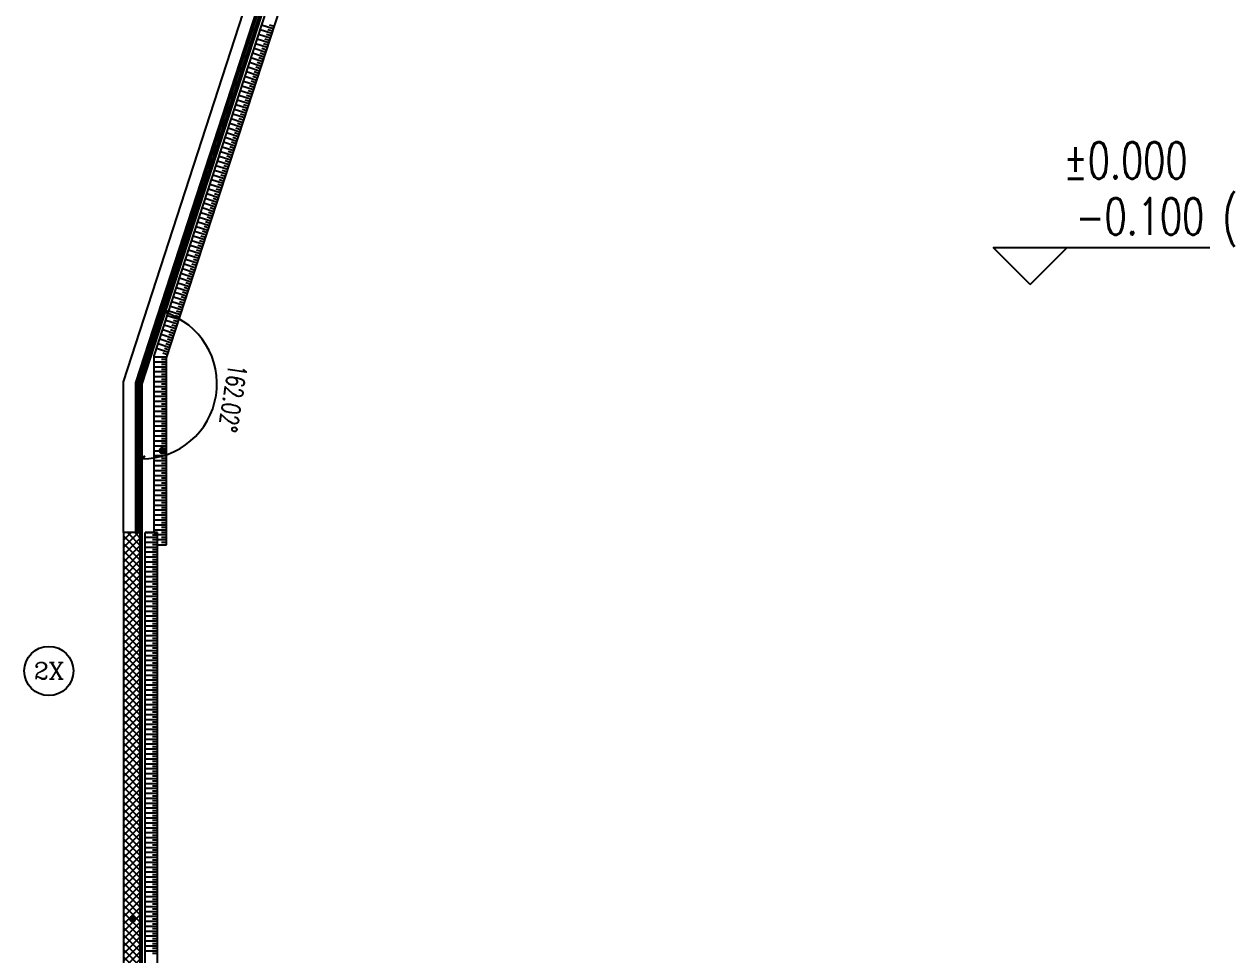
# Model space of a CAD drawing. Extents: x -474411 to 577939, y 0 to 1014176.
# Drawn here: x -287667 to -268003, y 647710 to 662830 of the extents above; entities that cross this region are included whole.
import ezdxf
from ezdxf.enums import TextEntityAlignment as Align

# ---------------------------------------------------------------- set-up
doc = ezdxf.new("R2010")
doc.units = 0
doc.header["$LTSCALE"] = 1000
doc.header["$MEASUREMENT"] = 0
doc.layers.get('Defpoints').update_dxf_attribs({"color": 210})
for name, color, linetype in [('A-AXIS-D', 1, 'Continuous'), ('A-LIN-V', 9, 'Continuous'), ('A-WINDOW', 140, 'Continuous'), ('AS-WALL', 40, 'Continuous'), ('AS-结构边线层', 200, 'Continuous'), ('DIM_SYMB', 3, 'Continuous'), ('PUB_HATCH', 8, 'Continuous'), ('PUB_TEXT', 7, 'Continuous'), ('建-墙-幕', 4, 'Continuous'), ('建-标高', 3, 'Continuous'), ('照明-灯具', 3, 'Continuous')]:
    doc.layers.add(name, color=color, linetype=linetype)
doc.styles.add('_TCH_AXIS', font='COMPLEX', dxfattribs={"bigfont": 'GBCBIG'})
doc.styles.add('_TCH_DIM_T3', font='SIMPLEX', dxfattribs={"width": 0.705882, "bigfont": 'GBCBIG'})
doc.styles.add('A-STANDARD', font='SIMPLEX', dxfattribs={"bigfont": 'GBCBIG'})
doc.dimstyles.new('_TCH_ARCH&&100', dxfattribs={"dimtxt": 297.5, "dimasz": 100, "dimexe": 100, "dimexo": 100, "dimgap": 126.25, "dimtad": 1, "dimdec": 0, "dimzin": 0, "dimdsep": 46, "dimtxsty": '_TCH_DIM_T3', "dimblk": 'ARCHTICK', "dimcen": 0.09, "dimclrt": 7, "dimazin": 2, "dimtfac": 1, "dimtdec": 0, "dimtix": 1, "dimtmove": 2, "dimatfit": 3, "dimfxl": 0, "dimtolj": 1, "dimtzin": 0, "dimarcsym": 0})

# ---------------------------------------------------------------- blocks, each defined once
blk = doc.blocks.new('43243')
at = {"layer": 'AS-结构边线层', "color": 8}
blk.add_lwpolyline([(-264361, 722920), (-285754, 656986), (-285754, 639720), (-254454, 639720), (-254454, 640170), (-252354, 640170), (-252354, 639720), (-250514, 639720), (-250514, 639550), (-229294, 639550), (-229294, 639720), (-227454, 639720), (-227454, 640170), (-225354, 640170), (-225354, 639720), (-223514, 639720), (-223514, 639550), (-210494, 639550), (-210494, 639720), (-200454, 639720)], dxfattribs=at)
blk = doc.blocks.new('34242343243')
at = {"color": 8}
for p, q in [((-283644, 662678), (-283835, 662740)), ((-283620, 662754), (-283810, 662816)), ((-283632, 662716), (-283708, 662741)), ((-283607, 662792), (-283683, 662817)), ((-283719, 662450), (-283909, 662511)), ((-283694, 662526), (-283884, 662587)), ((-283669, 662602), (-283859, 662664)), ((-283706, 662488), (-283782, 662512)), ((-283682, 662564), (-283758, 662588)), ((-283657, 662640), (-283733, 662665)), ((-283793, 662221), (-283983, 662283)), ((-283768, 662297), (-283958, 662359)), ((-283743, 662373), (-283934, 662435)), ((-283780, 662259), (-283856, 662284)), ((-283756, 662335), (-283832, 662360)), ((-283731, 662411), (-283807, 662436)), ((-283842, 662069), (-284032, 662130)), ((-283817, 662145), (-284008, 662206)), ((-283830, 662107), (-283906, 662131)), ((-283805, 662183), (-283881, 662208)), ((-283916, 661840), (-284107, 661902)), ((-283892, 661916), (-284082, 661978)), ((-283867, 661992), (-284057, 662054)), ((-283904, 661878), (-283980, 661903)), ((-283879, 661954), (-283955, 661979)), ((-283855, 662030), (-283931, 662055)), ((-283966, 661688), (-284156, 661749)), ((-283941, 661764), (-284131, 661826)), ((-283953, 661726), (-284030, 661750)), ((-283929, 661802), (-284005, 661827)), ((-284040, 661459), (-284230, 661521)), ((-284015, 661535), (-284205, 661597)), ((-283991, 661611), (-284181, 661673)), ((-284028, 661497), (-284104, 661522)), ((-284003, 661573), (-284079, 661598)), ((-283978, 661650), (-284054, 661674)), ((-284089, 661307), (-284280, 661368)), ((-284065, 661383), (-284255, 661445)), ((-284077, 661345), (-284153, 661369)), ((-284052, 661421), (-284128, 661446)), ((-284164, 661078), (-284354, 661140)), ((-284139, 661154), (-284329, 661216)), ((-284114, 661230), (-284304, 661292)), ((-284151, 661116), (-284227, 661141)), ((-284126, 661192), (-284203, 661217)), ((-284102, 661269), (-284178, 661293)), ((-284238, 660850), (-284428, 660911)), ((-284213, 660926), (-284403, 660987)), ((-284188, 661002), (-284379, 661064)), ((-284225, 660888), (-284301, 660912)), ((-284201, 660964), (-284277, 660988)), ((-284176, 661040), (-284252, 661065)), ((-284287, 660697), (-284477, 660759)), ((-284262, 660773), (-284453, 660835)), ((-284275, 660735), (-284351, 660760)), ((-284250, 660811), (-284326, 660836)), ((-284361, 660469), (-284552, 660530)), ((-284337, 660545), (-284527, 660606)), ((-284312, 660621), (-284502, 660683)), ((-284349, 660507), (-284425, 660531)), ((-284324, 660583), (-284400, 660608)), ((-284300, 660659), (-284376, 660684)), ((-284411, 660316), (-284601, 660378)), ((-284386, 660392), (-284576, 660454)), ((-284398, 660354), (-284475, 660379)), ((-284374, 660430), (-284450, 660455)), ((-284485, 660088), (-284675, 660149)), ((-284460, 660164), (-284650, 660226)), ((-284436, 660240), (-284626, 660302)), ((-284473, 660126), (-284549, 660150)), ((-284448, 660202), (-284524, 660227)), ((-284423, 660278), (-284499, 660303)), ((-284534, 659935), (-284725, 659997)), ((-284510, 660011), (-284700, 660073)), ((-284547, 659897), (-284623, 659922)), ((-284522, 659973), (-284598, 659998)), ((-284497, 660049), (-284573, 660074)), ((-284609, 659707), (-284799, 659768)), ((-284584, 659783), (-284774, 659845)), ((-284559, 659859), (-284749, 659921)), ((-284596, 659745), (-284672, 659769)), ((-284571, 659821), (-284648, 659846)), ((-284683, 659478), (-284873, 659540)), ((-284658, 659554), (-284848, 659616)), ((-284633, 659630), (-284824, 659692)), ((-284670, 659516), (-284746, 659541)), ((-284646, 659592), (-284722, 659617)), ((-284621, 659669), (-284697, 659693)), ((-284732, 659326), (-284922, 659387)), ((-284707, 659402), (-284898, 659464)), ((-284720, 659364), (-284796, 659388)), ((-284695, 659440), (-284771, 659465)), ((-284806, 659097), (-284997, 659159)), ((-284782, 659173), (-284972, 659235)), ((-284757, 659249), (-284947, 659311)), ((-284794, 659135), (-284870, 659160)), ((-284769, 659211), (-284845, 659236)), ((-284745, 659288), (-284821, 659312)), ((-284856, 658945), (-285046, 659006)), ((-284831, 659021), (-285021, 659083)), ((-284843, 658983), (-284919, 659008)), ((-284819, 659059), (-284895, 659084)), ((-284930, 658716), (-285120, 658778)), ((-284905, 658792), (-285095, 658854)), ((-284880, 658869), (-285071, 658930)), ((-284918, 658754), (-284994, 658779)), ((-284893, 658830), (-284969, 658855)), ((-284868, 658907), (-284944, 658931)), ((-285004, 658488), (-285194, 658549)), ((-284979, 658564), (-285170, 658625)), ((-284955, 658640), (-285145, 658702)), ((-284992, 658526), (-285068, 658550)), ((-284967, 658602), (-285043, 658627)), ((-284942, 658678), (-285018, 658703)), ((-285054, 658335), (-285244, 658397)), ((-285029, 658411), (-285219, 658473)), ((-285041, 658373), (-285117, 658398)), ((-285016, 658449), (-285093, 658474)), ((-285128, 658107), (-285318, 658168)), ((-285103, 658183), (-285293, 658245)), ((-285078, 658259), (-285268, 658321)), ((-285115, 658145), (-285191, 658169)), ((-285091, 658221), (-285167, 658246)), ((-285066, 658297), (-285142, 658322)), ((-285177, 657954), (-285367, 658016)), ((-285152, 658030), (-285343, 658092)), ((-285165, 657992), (-285241, 658017)), ((-285140, 658069), (-285216, 658093)), ((-285251, 657726), (-285442, 657787)), ((-285227, 657802), (-285417, 657864)), ((-285202, 657878), (-285392, 657940)), ((-285239, 657764), (-285315, 657788)), ((-285214, 657840), (-285290, 657865)), ((-285189, 657916), (-285266, 657941)), ((-285301, 657573), (-285491, 657635)), ((-285276, 657649), (-285466, 657711)), ((-285288, 657611), (-285364, 657636)), ((-285264, 657688), (-285340, 657712)), ((-285354, 657421), (-285554, 657421)), ((-285325, 657497), (-285516, 657559)), ((-285354, 657381), (-285434, 657381)), ((-285338, 657459), (-285414, 657484)), ((-285313, 657535), (-285389, 657560)), ((-285354, 657341), (-285554, 657341)), ((-285354, 657260), (-285554, 657260)), ((-285354, 657180), (-285554, 657180)), ((-285354, 657300), (-285434, 657300)), ((-285354, 657220), (-285434, 657220)), ((-285354, 657100), (-285554, 657100)), ((-285354, 657019), (-285554, 657019)), ((-285354, 657140), (-285434, 657140)), ((-285354, 657060), (-285434, 657060)), ((-285354, 656979), (-285434, 656979)), ((-285354, 656939), (-285554, 656939)), ((-285354, 656859), (-285554, 656859)), ((-285354, 656779), (-285554, 656779)), ((-285354, 656899), (-285434, 656899)), ((-285354, 656819), (-285434, 656819)), ((-285354, 656698), (-285554, 656698)), ((-285354, 656618), (-285554, 656618)), ((-285354, 656738), (-285434, 656738)), ((-285354, 656658), (-285434, 656658)), ((-285354, 656538), (-285554, 656538)), ((-285354, 656457), (-285554, 656457)), ((-285354, 656578), (-285434, 656578)), ((-285354, 656498), (-285434, 656498)), ((-285354, 656417), (-285434, 656417)), ((-285354, 656377), (-285554, 656377)), ((-285354, 656297), (-285554, 656297)), ((-285354, 656217), (-285554, 656217)), ((-285354, 656337), (-285434, 656337)), ((-285354, 656257), (-285434, 656257)), ((-285354, 656136), (-285554, 656136)), ((-285354, 656056), (-285554, 656056)), ((-285354, 656176), (-285434, 656176)), ((-285354, 656096), (-285434, 656096)), ((-285354, 656016), (-285434, 656016)), ((-285354, 655976), (-285554, 655976)), ((-285354, 655895), (-285554, 655895)), ((-285354, 655815), (-285554, 655815)), ((-285354, 655936), (-285434, 655936)), ((-285354, 655855), (-285434, 655855)), ((-285354, 655735), (-285554, 655735)), ((-285354, 655655), (-285554, 655655)), ((-285354, 655775), (-285434, 655775)), ((-285354, 655695), (-285434, 655695)), ((-285354, 655614), (-285434, 655614)), ((-285354, 655574), (-285554, 655574)), ((-285354, 655494), (-285554, 655494)), ((-285354, 655414), (-285554, 655414)), ((-285354, 655534), (-285434, 655534)), ((-285354, 655454), (-285434, 655454)), ((-285354, 655333), (-285554, 655333)), ((-285354, 655253), (-285554, 655253)), ((-285354, 655374), (-285434, 655374)), ((-285354, 655293), (-285434, 655293)), ((-285354, 655213), (-285434, 655213)), ((-285354, 655173), (-285554, 655173)), ((-285354, 655093), (-285554, 655093)), ((-285354, 655012), (-285554, 655012)), ((-285354, 655133), (-285434, 655133)), ((-285354, 655052), (-285434, 655052)), ((-285354, 654932), (-285554, 654932)), ((-285354, 654852), (-285554, 654852)), ((-285354, 654972), (-285434, 654972)), ((-285354, 654892), (-285434, 654892)), ((-285354, 654812), (-285434, 654812)), ((-285354, 654771), (-285554, 654771)), ((-285354, 654691), (-285554, 654691)), ((-285354, 654731), (-285434, 654731)), ((-285354, 654651), (-285434, 654651)), ((-285504, 654570), (-285704, 654570)), ((-285504, 654490), (-285704, 654490)), ((-285504, 654530), (-285584, 654530)), ((-285504, 654450), (-285584, 654450)), ((-285354, 654611), (-285554, 654611)), ((-285354, 654531), (-285554, 654531)), ((-285354, 654450), (-285554, 654450)), ((-285354, 654571), (-285434, 654571)), ((-285354, 654490), (-285434, 654490)), ((-285504, 654410), (-285704, 654410)), ((-285504, 654330), (-285704, 654330)), ((-285504, 654250), (-285704, 654250)), ((-285504, 654370), (-285584, 654370)), ((-285504, 654290), (-285584, 654290)), ((-285354, 654410), (-285434, 654410)), ((-285504, 654170), (-285704, 654170)), ((-285504, 654090), (-285704, 654090)), ((-285504, 654210), (-285584, 654210)), ((-285504, 654130), (-285584, 654130)), ((-285504, 654050), (-285584, 654050)), ((-285504, 654010), (-285704, 654010)), ((-285504, 653930), (-285704, 653930)), ((-285504, 653850), (-285704, 653850)), ((-285504, 653970), (-285584, 653970)), ((-285504, 653890), (-285584, 653890)), ((-285504, 653770), (-285704, 653770)), ((-285504, 653690), (-285704, 653690)), ((-285504, 653810), (-285584, 653810)), ((-285504, 653730), (-285584, 653730)), ((-285504, 653650), (-285584, 653650)), ((-285504, 653610), (-285704, 653610)), ((-285504, 653530), (-285704, 653530)), ((-285504, 653450), (-285704, 653450)), ((-285504, 653570), (-285584, 653570)), ((-285504, 653490), (-285584, 653490)), ((-285504, 653370), (-285704, 653370)), ((-285504, 653290), (-285704, 653290)), ((-285504, 653410), (-285584, 653410)), ((-285504, 653330), (-285584, 653330)), ((-285504, 653250), (-285584, 653250)), ((-285504, 653210), (-285704, 653210)), ((-285504, 653130), (-285704, 653130)), ((-285504, 653050), (-285704, 653050)), ((-285504, 653170), (-285584, 653170)), ((-285504, 653090), (-285584, 653090)), ((-285504, 652970), (-285704, 652970)), ((-285504, 652890), (-285704, 652890)), ((-285504, 653010), (-285584, 653010)), ((-285504, 652930), (-285584, 652930)), ((-285504, 652850), (-285584, 652850)), ((-285504, 652810), (-285704, 652810)), ((-285504, 652730), (-285704, 652730)), ((-285504, 652650), (-285704, 652650)), ((-285504, 652770), (-285584, 652770)), ((-285504, 652690), (-285584, 652690)), ((-285504, 652570), (-285704, 652570)), ((-285504, 652490), (-285704, 652490)), ((-285504, 652610), (-285584, 652610)), ((-285504, 652530), (-285584, 652530)), ((-285504, 652450), (-285584, 652450)), ((-285504, 652410), (-285704, 652410)), ((-285504, 652330), (-285704, 652330)), ((-285504, 652370), (-285584, 652370)), ((-285504, 652290), (-285584, 652290)), ((-285504, 652250), (-285704, 652250)), ((-285504, 652170), (-285704, 652170)), ((-285504, 652090), (-285704, 652090)), ((-285504, 652210), (-285584, 652210)), ((-285504, 652130), (-285584, 652130)), ((-285504, 652010), (-285704, 652010)), ((-285504, 651930), (-285704, 651930)), ((-285504, 652050), (-285584, 652050)), ((-285504, 651970), (-285584, 651970)), ((-285504, 651890), (-285584, 651890)), ((-285504, 651850), (-285704, 651850)), ((-285504, 651770), (-285704, 651770)), ((-285504, 651690), (-285704, 651690)), ((-285504, 651810), (-285584, 651810)), ((-285504, 651730), (-285584, 651730)), ((-285504, 651610), (-285704, 651610)), ((-285504, 651530), (-285704, 651530)), ((-285504, 651650), (-285584, 651650)), ((-285504, 651570), (-285584, 651570)), ((-285504, 651490), (-285584, 651490)), ((-285504, 651450), (-285704, 651450)), ((-285504, 651370), (-285704, 651370)), ((-285504, 651290), (-285704, 651290)), ((-285504, 651410), (-285584, 651410)), ((-285504, 651330), (-285584, 651330)), ((-285504, 651210), (-285704, 651210)), ((-285504, 651130), (-285704, 651130)), ((-285504, 651250), (-285584, 651250)), ((-285504, 651170), (-285584, 651170)), ((-285504, 651090), (-285584, 651090)), ((-285504, 651050), (-285704, 651050)), ((-285504, 650970), (-285704, 650970)), ((-285504, 650890), (-285704, 650890)), ((-285504, 651010), (-285584, 651010)), ((-285504, 650930), (-285584, 650930)), ((-285504, 650810), (-285704, 650810)), ((-285504, 650730), (-285704, 650730)), ((-285504, 650850), (-285584, 650850)), ((-285504, 650770), (-285584, 650770)), ((-285504, 650690), (-285584, 650690)), ((-285504, 650650), (-285704, 650650)), ((-285504, 650570), (-285704, 650570)), ((-285504, 650490), (-285704, 650490)), ((-285504, 650610), (-285584, 650610)), ((-285504, 650530), (-285584, 650530)), ((-285504, 650410), (-285704, 650410)), ((-285504, 650330), (-285704, 650330)), ((-285504, 650450), (-285584, 650450)), ((-285504, 650370), (-285584, 650370)), ((-285504, 650290), (-285584, 650290)), ((-285504, 650250), (-285704, 650250)), ((-285504, 650170), (-285704, 650170)), ((-285504, 650090), (-285704, 650090)), ((-285504, 650210), (-285584, 650210)), ((-285504, 650130), (-285584, 650130)), ((-285504, 650010), (-285704, 650010)), ((-285504, 649930), (-285704, 649930)), ((-285504, 650050), (-285584, 650050)), ((-285504, 649970), (-285584, 649970)), ((-285504, 649850), (-285704, 649850)), ((-285504, 649770), (-285704, 649770)), ((-285504, 649890), (-285584, 649890)), ((-285504, 649810), (-285584, 649810)), ((-285504, 649730), (-285584, 649730)), ((-285504, 649690), (-285704, 649690)), ((-285504, 649610), (-285704, 649610)), ((-285504, 649530), (-285704, 649530)), ((-285504, 649650), (-285584, 649650)), ((-285504, 649570), (-285584, 649570)), ((-285504, 649450), (-285704, 649450)), ((-285504, 649370), (-285704, 649370)), ((-285504, 649490), (-285584, 649490)), ((-285504, 649410), (-285584, 649410)), ((-285504, 649330), (-285584, 649330)), ((-285504, 649290), (-285704, 649290)), ((-285504, 649210), (-285704, 649210)), ((-285504, 649130), (-285704, 649130)), ((-285504, 649250), (-285584, 649250)), ((-285504, 649170), (-285584, 649170)), ((-285504, 649050), (-285704, 649050)), ((-285504, 648970), (-285704, 648970)), ((-285504, 649090), (-285584, 649090)), ((-285504, 649010), (-285584, 649010)), ((-285504, 648930), (-285584, 648930)), ((-285504, 648890), (-285704, 648890)), ((-285504, 648810), (-285704, 648810)), ((-285504, 648730), (-285704, 648730)), ((-285504, 648850), (-285584, 648850)), ((-285504, 648770), (-285584, 648770)), ((-285504, 648650), (-285704, 648650)), ((-285504, 648570), (-285704, 648570)), ((-285504, 648690), (-285584, 648690)), ((-285504, 648610), (-285584, 648610)), ((-285504, 648530), (-285584, 648530)), ((-285504, 648490), (-285704, 648490)), ((-285504, 648410), (-285704, 648410)), ((-285504, 648330), (-285704, 648330)), ((-285504, 648450), (-285584, 648450)), ((-285504, 648370), (-285584, 648370)), ((-285504, 648250), (-285704, 648250)), ((-285504, 648170), (-285704, 648170)), ((-285504, 648290), (-285584, 648290)), ((-285504, 648210), (-285584, 648210)), ((-285504, 648130), (-285584, 648130)), ((-285504, 648090), (-285704, 648090)), ((-285504, 648010), (-285704, 648010)), ((-285504, 647930), (-285704, 647930)), ((-285504, 648050), (-285584, 648050)), ((-285504, 647970), (-285584, 647970)), ((-285504, 647850), (-285704, 647850)), ((-285504, 647770), (-285704, 647770)), ((-285504, 647890), (-285584, 647890)), ((-285504, 647810), (-285584, 647810)), ((-285504, 647730), (-285584, 647730))]:
    blk.add_line(p, q, dxfattribs=at)
at = {"layer": 'A-LIN-V', "color": 8}
for p, q in [((-285554, 657440), (-269808, 705970)), ((-285354, 657409), (-269598, 705970)), ((-285554, 654570), (-285554, 657440)), ((-285354, 654370), (-285354, 657409)), ((-285704, 639770), (-285704, 654570)), ((-285704, 654570), (-285504, 654570)), ((-285504, 639970), (-285504, 654570)), ((-285504, 654370), (-285354, 654370))]:
    blk.add_line(p, q, dxfattribs=at)
at = {"layer": 'Defpoints', "color": 8}
for p in [(-283644, 662678), (-283620, 662754), (-283694, 662526), (-283669, 662602), (-283768, 662297), (-283743, 662373), (-283719, 662450), (-283817, 662145), (-283793, 662221), (-283892, 661916), (-283867, 661992), (-283842, 662069), (-283941, 661764), (-283916, 661840), (-284015, 661535), (-283991, 661611), (-283966, 661688), (-284089, 661307), (-284065, 661383), (-284040, 661459), (-284139, 661154), (-284114, 661230), (-284213, 660926), (-284188, 661002), (-284164, 661078), (-284262, 660773), (-284238, 660850), (-284337, 660545), (-284312, 660621), (-284287, 660697), (-284411, 660316), (-284386, 660392), (-284361, 660469), (-284460, 660164), (-284436, 660240), (-284534, 659935), (-284510, 660011), (-284485, 660088), (-284584, 659783), (-284559, 659859), (-284658, 659554), (-284633, 659630), (-284609, 659707), (-284707, 659402), (-284683, 659478), (-284782, 659173), (-284757, 659249), (-284732, 659326), (-284856, 658945), (-284831, 659021), (-284806, 659097), (-284905, 658792), (-284880, 658869), (-284979, 658564), (-284955, 658640), (-284930, 658716), (-285029, 658411), (-285004, 658488), (-285103, 658183), (-285078, 658259), (-285054, 658335), (-285152, 658030), (-285128, 658107), (-285227, 657802), (-285202, 657878), (-285177, 657954), (-285301, 657573), (-285276, 657649), (-285251, 657726), (-285350, 657421), (-285325, 657497), (-285354, 657341), (-285354, 657260), (-285354, 657180), (-285354, 657100), (-285354, 657019), (-285354, 656939), (-285354, 656859), (-285354, 656779), (-285354, 656698), (-285354, 656618), (-285354, 656538), (-285354, 656457), (-285354, 656377), (-285354, 656297), (-285354, 656217), (-285354, 656136), (-285354, 656056), (-285354, 655976), (-285354, 655895), (-285354, 655815), (-285354, 655735), (-285354, 655655), (-285354, 655574), (-285354, 655494), (-285354, 655414), (-285354, 655333), (-285354, 655253), (-285354, 655173), (-285354, 655093), (-285354, 655012), (-285354, 654932), (-285354, 654852), (-285354, 654771), (-285354, 654691), (-285504, 654490), (-285354, 654611), (-285354, 654531), (-285354, 654450), (-285504, 654410), (-285504, 654330), (-285504, 654250), (-285354, 654370), (-285504, 654170), (-285504, 654090), (-285504, 654010), (-285504, 653930), (-285504, 653850), (-285504, 653770), (-285504, 653690), (-285504, 653610), (-285504, 653530), (-285504, 653450), (-285504, 653370), (-285504, 653290), (-285504, 653210), (-285504, 653130), (-285504, 653050), (-285504, 652970), (-285504, 652890), (-285504, 652810), (-285504, 652730), (-285504, 652650), (-285504, 652570), (-285504, 652490), (-285504, 652410), (-285504, 652330), (-285504, 652250), (-285504, 652170), (-285504, 652090), (-285504, 652010), (-285504, 651930), (-285504, 651850), (-285504, 651770), (-285504, 651690), (-285504, 651610), (-285504, 651530), (-285504, 651450), (-285504, 651370), (-285504, 651290), (-285504, 651210), (-285504, 651130), (-285504, 651050), (-285504, 650970), (-285504, 650890), (-285504, 650810), (-285504, 650730), (-285504, 650650), (-285504, 650570), (-285504, 650490), (-285504, 650410), (-285504, 650330), (-285504, 650250), (-285504, 650170), (-285504, 650090), (-285504, 650010), (-285504, 649930), (-285504, 649850), (-285504, 649770), (-285504, 649690), (-285504, 649610), (-285504, 649530), (-285504, 649450), (-285504, 649370), (-285504, 649290), (-285504, 649210), (-285504, 649130), (-285504, 649050), (-285504, 648970), (-285504, 648890), (-285504, 648810), (-285504, 648730), (-285504, 648650), (-285504, 648570), (-285504, 648490), (-285504, 648410), (-285504, 648330), (-285504, 648250), (-285504, 648170), (-285504, 648090), (-285504, 648010), (-285504, 647930), (-285504, 647850), (-285504, 647770)]:
    blk.add_point(p, dxfattribs=at)
blk = doc.blocks.new('_ArchTick')
at = {"color": 0, "linetype": 'ByBlock', "const_width": 0.4}
blk.add_lwpolyline([(-0.5, -0.5), (0.5, 0.5)], dxfattribs=at)
blk = doc.blocks.new('*D722')
at = {"layer": 'A-AXIS-D', "color": 0, "lineweight": -2}
for p, q in [((-285409, 658049), (-285409, 658049)), ((-285754, 655868), (-285754, 655868))]:
    blk.add_line(p, q, dxfattribs=at)
blk.add_arc((-285754, 656986), 1218, 270, 72.0237, dxfattribs=at)
at = {"layer": 'Defpoints', "color": 0}
for p in [(-285378, 658144), (-285754, 656986), (-284769, 656270), (-285754, 655768)]:
    blk.add_point(p, dxfattribs=at)
at = {"layer": 'A-AXIS-D', "color": 0, "lineweight": -2, "xscale": 100, "yscale": 100, "zscale": 100}
for p, rotation in [((-285378, 658144), 162.0237134182038), ((-285754, 655768), 179.9999999999986)]:
    blk.add_blockref('_ArchTick', p, dxfattribs=dict(at, rotation=rotation))
at = {"layer": 'A-AXIS-D', "color": 7, "insert": (-284280, 656753), "char_height": 297.5, "attachment_point": 5, "rotation": 261.0119, "style": '_TCH_DIM_T3'}
blk.add_mtext('\\A1;162.02°', dxfattribs=at)

msp = doc.modelspace()

# ---------------------------------------------------------------- hatches: boundary and pattern name
at = {"layer": 'PUB_HATCH'}
h = msp.add_hatch(dxfattribs=at)
h.set_pattern_fill('多孔材料', color=8, scale=30, style=0)
h.set_pattern_definition([(45, (60, 0), (-60.000061, 60.000061), []), (135, (60, 0), (-60.000061, -60.000061), [])])
h.paths.add_polyline_path([(-286054.2, 654570), (-286054.2, 639420), (-285754.2, 639720), (-285754.2, 654570)])

# ---------------------------------------------------------------- linework, layer by layer
at = {"layer": 'A-AXIS-D', "color": 8}
msp.add_circle((-287266.6, 652321.6), 400, dxfattribs=at)
at = {"layer": 'A-LIN-V', "color": 8}
msp.add_lwpolyline([(-286054.2, 654570), (-286054.2, 657017.5), (-268359.9, 711551.6), (-268074.6, 711459)], dxfattribs=at)
at = {"layer": 'AS-WALL', "color": 8}
for p, q in [((-286054.2, 654570), (-286054.2, 639420)), ((-285754.2, 654570), (-286054.2, 654570)), ((-285754.2, 654570), (-285754.2, 639720))]:
    msp.add_line(p, q, dxfattribs=at)
at = {"layer": 'DIM_SYMB', "color": 8, "const_width": 60}
for points in [[(-285442.8, 655924.4, 1), (-285404.7, 655878, 1)], [(-285442.8, 655924.4, 1), (-285404.7, 655878, 1)], [(-285923.8, 648271.4, 1), (-285884.6, 648316.9, 1)]]:
    msp.add_lwpolyline(points, format="xyb", close=True, dxfattribs=at)
at = {"layer": '建-墙-幕', "color": 8}
for p, q in [((-285854.2, 657001.6), (-275282, 689585.4)), ((-285820.9, 656996.4), (-275250.3, 689575.1)), ((-285787.5, 656991.1), (-275218.6, 689564.9)), ((-285754.2, 656985.8), (-275186.9, 689554.6)), ((-285854.2, 654570), (-285854.2, 657001.6)), ((-285820.9, 654570), (-285820.9, 656996.4)), ((-285787.5, 654570), (-285787.5, 656991.1)), ((-285754.2, 654570), (-285754.2, 656985.8)), ((-285854.2, 654570), (-285754.2, 654570))]:
    msp.add_line(p, q, dxfattribs=at)
at = {"layer": '建-标高', "color": 8}
for p, q in [((-271326.4, 658600), (-271926.4, 659200)), ((-271926.4, 659200), (-268406.4, 659200)), ((-271326.4, 658600), (-270726.4, 659200))]:
    msp.add_line(p, q, dxfattribs=at)
at = {"layer": '照明-灯具', "color": 6, "ltscale": 500}
msp.add_lwpolyline([(-267349.7, 711714.2), (-267931, 711755.3), (-285787.5, 656991.1), (-285787.5, 639850)], dxfattribs=at)

# ---------------------------------------------------------------- block references
at = {"layer": 'A-WINDOW', "color": 8}
msp.add_blockref('43243', (0, 0), dxfattribs=at)
at = {"layer": 'DIM_SYMB', "color": 8}
msp.add_blockref('34242343243', (0, 0), dxfattribs=at)

# ---------------------------------------------------------------- texts
at = {"layer": 'PUB_TEXT', "color": 8, "style": 'A-STANDARD', "width": 0.705882}
for s, p in [('%%P0.000', (-270786.4, 660320)), ('(', (-268206.4, 659410)), ('-0.100', (-270586.4, 659410))]:
    msp.add_text(s, height=595, dxfattribs=at).set_placement(p)
at = {"layer": 'PUB_TEXT', "color": 8, "style": '_TCH_AXIS'}
msp.add_text('2X', height=270.86, dxfattribs=at).set_placement((-287511.6, 652186.1), (-287021.5, 652186.1), align=Align.FIT)

# ---------------------------------------------------------------- dimensions: what is measured, and where the dimension line sits
at = {"layer": 'A-AXIS-D', "color": 8}
dim = msp.add_angular_dim_3p(base=(-284769.1, 656270.3), center=(-285754.2, 656985.8), p1=(-285754.2, 655768.3), p2=(-285378.4, 658143.9), dimstyle='_TCH_ARCH&&100', override={"dimgap": 0}, dxfattribs=at)
dim.commit()
dim.dimension.update_dxf_attribs({"geometry": '*D722', "text_midpoint": (-284280, 656752.6), "dimtype": 165, "text_rotation": 261.01186})

doc.saveas('drawing.dxf')
